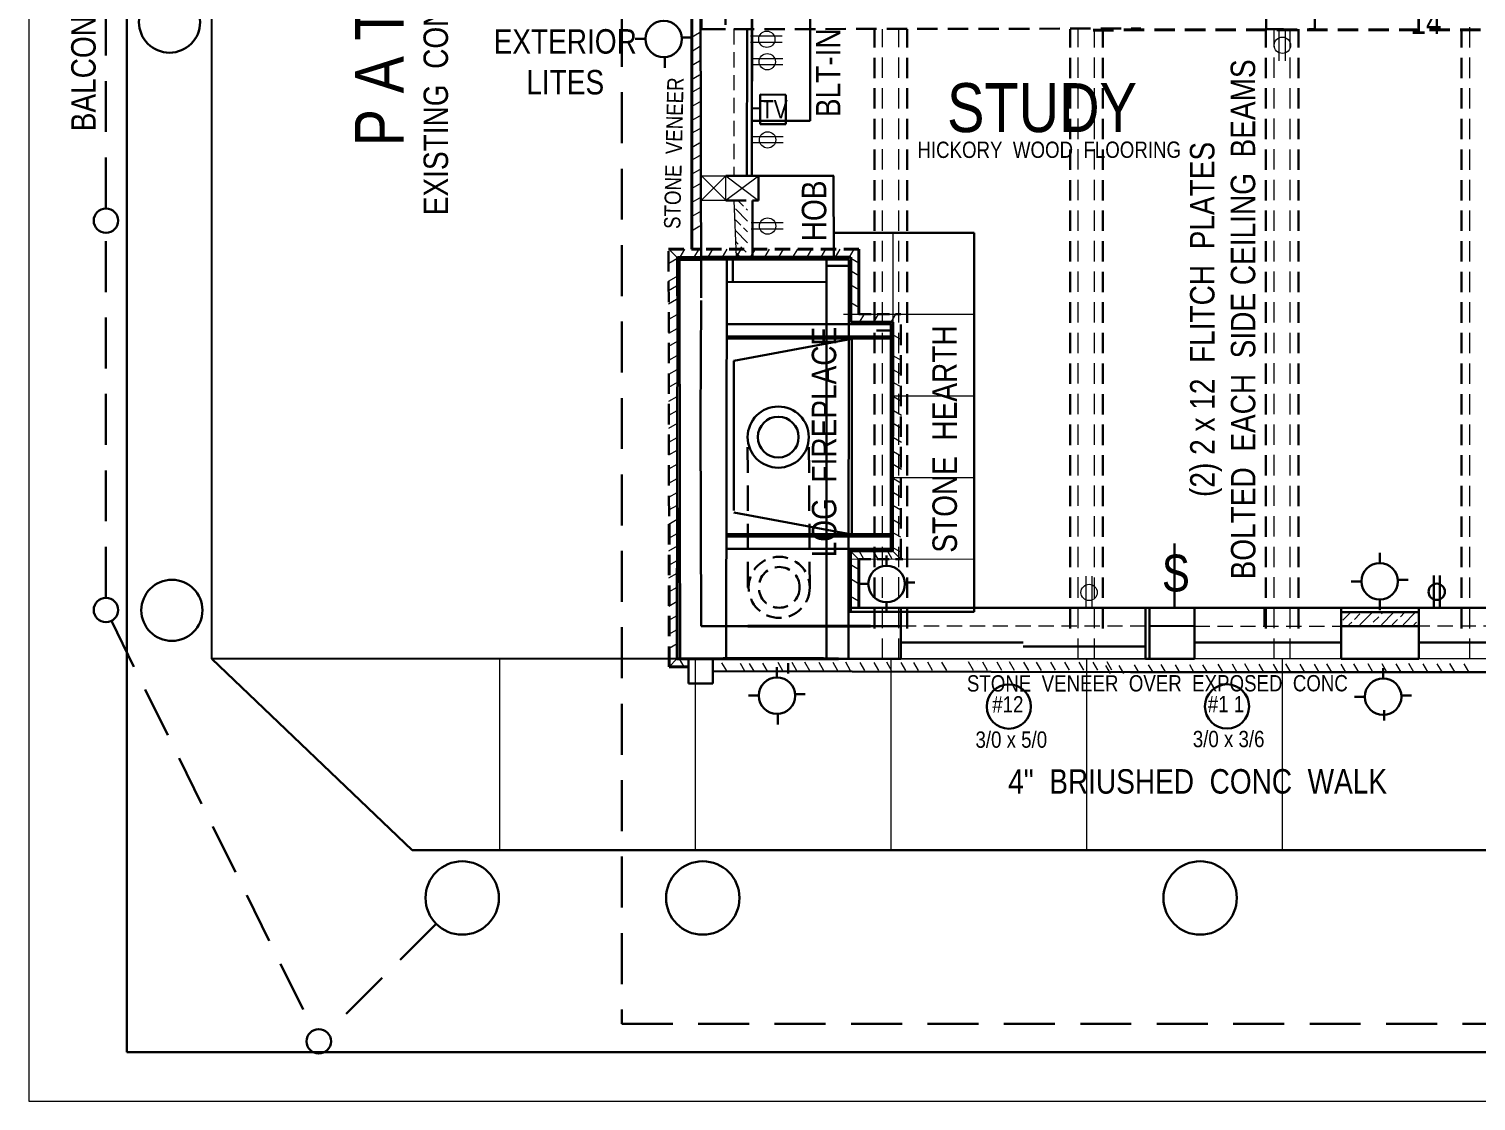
# Model space of a CAD drawing. Header units: inches. Extents: x -243 to 1332, y 357 to 1530.
# Drawn here: x -243.2 to 111.7, y 357 to 619.9 of the extents above; entities that cross this region are included whole.
import ezdxf

# ---------------------------------------------------------------- set-up
doc = ezdxf.new("R2010")
doc.units = ezdxf.units.IN
doc.header["$MEASUREMENT"] = 0
doc.linetypes.add('DASHDOT2', pattern=[0.5, 0.25, -0.125, 0, -0.125])
doc.linetypes.add('HIDDEN', pattern=[0.375, 0.25, -0.125])
for name, color, linetype, lineweight in [('BUILT-INS', 30, 'Continuous', 25), ('CONCRETE', 7, 'Continuous', 25), ('DOORS', 7, 'Continuous', 30), ('ELEC', 6, 'Continuous', 30), ('ELECTRICAL', 1, 'Continuous', 30), ('FIREPLACE', 7, 'Continuous', 30), ('FLOOR BEAMS', 7, 'Continuous', 30), ('MASONRY', 14, 'Continuous', 30), ('NEW FOOTING', 6, 'Continuous', 30), ('NEW FRAMING', 6, 'Continuous', 30), ('NEW FRAMMING', 6, 'Continuous', 30), ('ROOF', 7, 'HIDDEN', 30), ('WALL FRAMING', 7, 'Continuous', 30), ('WALLS', 7, 'Continuous', 30), ('WINDOWS', 5, 'Continuous', 30)]:
    doc.layers.add(name, color=color, linetype=linetype, lineweight=lineweight)
doc.layers.add('TEXT80', color=15, linetype='Continuous')
doc.layers.add('TITLE BLOCK', color=7, linetype='Continuous')
doc.styles.add('ARCHENT', font='technical.ttf', dxfattribs={"height": 6})

msp = doc.modelspace()

# ---------------------------------------------------------------- hatches: boundary and pattern name
at = {"layer": 'NEW FOOTING', "linetype": 'Continuous', "lineweight": 9, "ltscale": 25}
h = msp.add_hatch(dxfattribs=at)
h.set_pattern_fill('ANSI33', color=256, scale=15, angle=90, style=0)
h.set_pattern_definition([(135, (1196.2387, -4386.7756), (-2.6516504, -2.6516504), []), (135, (1196.2387, -4384.124), (-2.6516504, -2.6516504), [1.875, -0.9375])])
h.paths.add_polyline_path([(-66.92, 577.88), (-69.92, 577.88), (-69.92, 563.91), (-66.92, 563.91)])
h = msp.add_hatch(dxfattribs=at)
h.set_pattern_fill('ANSI33', color=256, scale=15, angle=180, style=0)
h.set_pattern_definition([(225, (5051.0982, 1739.9317), (2.6516504, -2.6516504), []), (225, (5048.4466, 1739.9317), (2.6516504, -2.6516504), [1.875, -0.9375])])
h.paths.add_polyline_path([(97.68, 473.77), (97.68, 476.77), (79.08, 476.77), (79.08, 473.77)])

# ---------------------------------------------------------------- linework, layer by layer
at = {"layer": 'BUILT-INS', "color": 30, "linetype": 'Continuous', "lineweight": 30, "ltscale": 20}
for p, q in [((-65.82, 657.36), (-65.81, 607.08)), ((-51.58, 657.36), (-51.58, 597.36)), ((-51.58, 597.36), (-65.66, 597.37))]:
    msp.add_line(p, q, dxfattribs=at)
at = {"layer": 'CONCRETE', "ltscale": 15}
for p, q in [((-198.32, 465.4), (-198.32, 777.9)), ((-78.32, 465.4), (-198.32, 465.4))]:
    msp.add_line(p, q, dxfattribs=at)
at = {"layer": 'CONCRETE', "color": 7, "linetype": 'Continuous', "lineweight": 30, "ltscale": 20}
msp.add_line((-198.32, 465.4), (-149.19, 418.47), dxfattribs=at)
at = {"layer": 'CONCRETE', "color": 7, "linetype": 'Continuous', "lineweight": 20, "ltscale": 20}
for p, q in [((-127.81, 465.38), (-127.81, 418.47)), ((-79.81, 465.38), (-79.81, 418.47)), ((-31.81, 465.38), (-31.81, 418.47)), ((16.19, 465.38), (16.19, 418.47)), ((64.19, 465.38), (64.19, 418.47))]:
    msp.add_line(p, q, dxfattribs=at)
at = {"layer": 'CONCRETE', "color": 7, "lineweight": 30, "ltscale": 15}
msp.add_line((256.19, 418.47), (-149.19, 418.47), dxfattribs=at)
at = {"layer": 'CONCRETE', "color": 7, "linetype": 'Continuous', "lineweight": 30, "ltscale": 25}
for centre in [(-2.84, 453.71), (50.66, 453.76)]:
    msp.add_circle(centre, 5.42, dxfattribs=at)
at = {"layer": 'ELEC', "color": 1, "lineweight": 20, "ltscale": 15}
for p, q in [((-58.43, 618.13), (-66.22, 618.13)), ((63.49, 612.12), (63.49, 619.91)), ((64.99, 612.12), (64.99, 619.91)), ((-58.43, 616.63), (-66.22, 616.63)), ((-58.33, 612.63), (-66.12, 612.63)), ((-58.33, 611.13), (-66.12, 611.13)), ((-58.23, 593.46), (-66.03, 593.46)), ((-58.23, 591.96), (-66.03, 591.96)), ((-58.23, 572.33), (-66.03, 572.33)), ((-58.23, 570.83), (-66.03, 570.83)), ((16.09, 477.9), (16.09, 485.7)), ((17.59, 477.9), (17.59, 485.7))]:
    msp.add_line(p, q, dxfattribs=at)
at = {"layer": 'ELEC', "lineweight": 20, "ltscale": 15}
msp.add_line((-64.39, 563.41), (-72.19, 563.41), dxfattribs=at)
at = {"layer": 'ELEC', "color": 1, "lineweight": 30, "ltscale": 15}
for p, q in [((101.36, 478.08), (101.36, 485.87)), ((102.86, 478.08), (102.86, 485.87))]:
    msp.add_line(p, q, dxfattribs=at)
at = {"layer": 'ELEC', "color": 1, "lineweight": 20, "ltscale": 15}
for centre in [(-62.22, 617.38), (64.24, 615.91), (-62.12, 611.88), (-62.03, 592.71), (-62.03, 571.58), (16.84, 481.7)]:
    msp.add_circle(centre, 2, dxfattribs=at)
at = {"layer": 'ELEC', "color": 1, "lineweight": 30, "ltscale": 15}
msp.add_circle((102.11, 481.87), 2, dxfattribs=at)
at = {"layer": 'ELECTRICAL', "color": 1, "linetype": 'Continuous', "ltscale": 0.75}
for p, q in [((-83.07, 617.81), (-80.56, 617.81)), ((-94.5, 617.47), (-91.99, 617.47)), ((-87.24, 612.91), (-87.24, 610.4))]:
    msp.add_line(p, q, dxfattribs=at)
at = {"layer": 'ELECTRICAL', "color": 1, "linetype": 'Continuous', "lineweight": 30, "ltscale": 0.75}
for p, q in [((37.77, 493.73), (37.77, 477.74)), ((-32.85, 490.77), (-32.85, 488.26)), ((88.12, 491.41), (88.12, 488.9)), ((-39.84, 483.79), (-37.33, 483.79)), ((-28.41, 484.13), (-25.9, 484.13)), ((81.13, 484.43), (83.64, 484.43)), ((92.56, 484.77), (95.07, 484.77)), ((-32.83, 479.24), (-32.83, 476.72)), ((88.14, 479.87), (88.14, 477.36)), ((-59.74, 463.37), (-59.74, 460.86)), ((-56.96, 461.85), (-56.97, 464.36)), ((88.96, 463.11), (88.96, 460.6)), ((-66.73, 456.39), (-64.22, 456.39)), ((-55.31, 456.73), (-52.79, 456.73)), ((81.97, 456.13), (84.48, 456.13)), ((93.39, 456.47), (95.9, 456.47)), ((-59.48, 451.83), (-59.48, 449.32)), ((89.22, 452.81), (89.22, 450.3))]:
    msp.add_line(p, q, dxfattribs=at)
at = {"layer": 'ELECTRICAL', "color": 1, "linetype": 'Continuous', "ltscale": 0.75}
msp.add_circle((-87.51, 617.47), 4.48, dxfattribs=at)
at = {"layer": 'ELECTRICAL', "color": 1, "linetype": 'Continuous', "lineweight": 30, "ltscale": 0.75}
for centre in [(-32.85, 483.79), (88.12, 484.43), (-59.74, 456.39), (88.96, 456.13)]:
    msp.add_circle(centre, 4.48, dxfattribs=at)
at = {"layer": 'FIREPLACE', "linetype": 'Continuous', "ltscale": 25}
for p, q in [((-70.35, 538.54), (-41.35, 543.91)), ((-41.35, 543.91), (-41.34, 495.91)), ((-70.35, 538.54), (-70.33, 501.78)), ((-70.34, 501.28), (-41.34, 495.91))]:
    msp.add_line(p, q, dxfattribs=at)
at = {"layer": 'FIREPLACE', "linetype": 'HIDDEN', "ltscale": 25}
msp.add_line((-51.68, 482.95), (-51.93, 519.81), dxfattribs=at)
at = {"layer": 'FIREPLACE', "linetype": 'Continuous', "ltscale": 15}
for radius in [7.5, 5]:
    msp.add_circle((-59.42, 519.81), radius, dxfattribs=at)
at = {"layer": 'FIREPLACE', "linetype": 'HIDDEN', "ltscale": 15}
for radius in [7.5, 5]:
    msp.add_circle((-59.18, 482.95), radius, dxfattribs=at)
at = {"layer": 'FLOOR BEAMS', "color": 7, "linetype": 'HIDDEN', "lineweight": 20, "ltscale": 20}
for p, q in [((110.19, 465.38), (110.21, 777.4)), ((-33.81, 465.42), (-33.81, 619.9)), ((-29.81, 465.42), (-29.81, 619.9)), ((14.19, 465.42), (14.19, 619.9)), ((18.19, 465.41), (18.19, 619.9)), ((62.19, 465.42), (62.19, 619.87)), ((66.19, 465.39), (66.19, 619.88))]:
    msp.add_line(p, q, dxfattribs=at)
at = {"layer": 'FLOOR BEAMS', "color": 6, "linetype": 'HIDDEN', "lineweight": 30, "ltscale": 20}
for p, q in [((60.28, 619.9), (60.19, 769.46)), ((-35.81, 472.87), (-35.81, 619.87)), ((-27.81, 472.87), (-27.81, 619.87)), ((12.19, 472.87), (12.19, 619.87)), ((20.19, 472.87), (20.19, 619.87)), ((60.19, 472.87), (60.19, 619.87)), ((68.19, 472.87), (68.19, 619.87)), ((108.19, 472.87), (108.19, 619.87)), ((-64.26, 583.88), (-64.26, 577.88))]:
    msp.add_line(p, q, dxfattribs=at)
at = {"layer": 'FLOOR BEAMS', "color": 7, "linetype": 'HIDDEN', "lineweight": 30, "ltscale": 20}
msp.add_line((-72.32, 625.9), (-72.32, 619.9), dxfattribs=at)
at = {"layer": 'FLOOR BEAMS', "color": 6, "linetype": 'HIDDEN', "lineweight": 40, "ltscale": 20}
msp.add_line((17.85, 619.66), (393.68, 619.9), dxfattribs=at)
at = {"layer": 'FLOOR BEAMS', "ltscale": 20}
for p, q in [((59.99, 619.9), (64.49, 619.9)), ((70.69, 619.9), (72.19, 619.9))]:
    msp.add_line(p, q, dxfattribs=at)
at = {"layer": 'FLOOR BEAMS', "color": 6, "linetype": 'Continuous', "lineweight": 5, "ltscale": 20}
for p, q in [((-72.27, 577.91), (-64.27, 583.91)), ((-72.26, 583.91), (-64.26, 577.88))]:
    msp.add_line(p, q, dxfattribs=at)
at = {"layer": 'MASONRY', "color": 1, "linetype": 'Continuous', "lineweight": 40, "ltscale": 20}
msp.add_line((-80.62, 565.89), (-80.62, 673.87), dxfattribs=at)
at = {"layer": 'MASONRY', "color": 1, "linetype": 'Continuous', "lineweight": 9, "ltscale": 20}
for p, q in [((-80.72, 617.88), (-78.7, 619.05)), ((-80.7, 614.43), (-78.7, 615.59)), ((-80.7, 610.97), (-78.7, 612.12)), ((-80.7, 607.5), (-78.7, 608.66)), ((-80.71, 604.37), (-78.61, 605.58)), ((-80.69, 600.92), (-78.69, 602.07)), ((-80.69, 597.45), (-78.69, 598.61)), ((-80.7, 594.32), (-78.61, 595.53)), ((-80.7, 590.86), (-78.7, 592.01)), ((-80.71, 587.73), (-78.69, 588.89)), ((-80.69, 584.28), (-78.69, 585.43)), ((-80.69, 580.81), (-78.69, 581.97)), ((-80.69, 577.35), (-78.69, 578.5)), ((-80.69, 573.88), (-78.69, 575.04)), ((-80.66, 570.44), (-78.66, 571.59)), ((-86.28, 565.92), (-84.28, 563.92)), ((-82.39, 565.93), (-83.55, 563.93)), ((-78.93, 565.93), (-80.09, 563.93)), ((-75.52, 565.91), (-76.67, 563.91)), ((-72.05, 565.91), (-73.21, 563.91)), ((-68.59, 565.91), (-69.74, 563.91)), ((-65.12, 565.91), (-66.28, 563.91)), ((-61.66, 565.91), (-62.81, 563.91)), ((-58.19, 565.91), (-59.35, 563.91)), ((-54.73, 565.91), (-55.89, 563.91)), ((-51.27, 565.91), (-52.42, 563.91)), ((-47.8, 565.91), (-48.96, 563.91)), ((-44.34, 565.91), (-45.49, 563.91)), ((-40.87, 565.91), (-42.03, 563.91)), ((-86.27, 562.5), (-84.27, 563.65)), ((-39.63, 562.48), (-41.63, 563.64)), ((-86.34, 558.02), (-84.42, 559.13)), ((-39.63, 559.36), (-41.72, 560.57)), ((-86.34, 555.78), (-84.41, 556.89)), ((-39.63, 555.9), (-41.63, 557.05)), ((-86.37, 552.49), (-84.37, 553.64)), ((-39.63, 551.61), (-41.63, 552.76)), ((-86.24, 548.74), (-84.24, 549.89)), ((-38.38, 549.98), (-39.53, 547.98)), ((-34.91, 549.98), (-36.07, 547.98)), ((-30.63, 549.98), (-31.78, 547.98)), ((-86.25, 542.14), (-84.16, 543.35)), ((-86.24, 545.27), (-84.24, 546.43)), ((-29.19, 543.68), (-31.28, 544.89)), ((-86.24, 538.69), (-84.24, 539.84)), ((-29.19, 538.61), (-31.19, 539.77)), ((-86.24, 535.22), (-84.24, 536.38)), ((-29.19, 535.15), (-31.19, 536.3)), ((-86.25, 532.09), (-84.16, 533.3)), ((-29.18, 532.02), (-31.27, 533.22)), ((-86.23, 528.64), (-84.23, 529.79)), ((-29.18, 528.55), (-31.18, 529.71)), ((-86.23, 525.17), (-84.23, 526.33)), ((-29.18, 525.09), (-31.18, 526.24)), ((-86.24, 522.04), (-84.15, 523.25)), ((-29.17, 521.96), (-31.26, 523.16)), ((-86.24, 518.58), (-84.24, 519.73)), ((-29.17, 518.49), (-31.17, 519.65)), ((-86.25, 515.45), (-84.23, 516.61)), ((-29.17, 515.03), (-31.17, 516.18)), ((-86.23, 512), (-84.23, 513.15)), ((-29.16, 511.9), (-31.25, 513.1)), ((-86.23, 508.53), (-84.23, 509.69)), ((-29.16, 508.43), (-31.16, 509.59)), ((-86.23, 505.07), (-84.23, 506.22)), ((-29.16, 504.97), (-31.16, 506.12)), ((-86.24, 501.94), (-84.15, 503.15)), ((-29.35, 501.85), (-31.35, 503)), ((-86.22, 498.48), (-84.22, 499.64)), ((-29.35, 498.39), (-31.35, 499.54)), ((-86.22, 495.02), (-84.22, 496.17)), ((-29.38, 495.28), (-31.38, 496.43)), ((-86.23, 491.89), (-84.14, 493.1)), ((-39.7, 489.86), (-41.7, 491.87)), ((-38.41, 489.9), (-39.56, 491.9)), ((-34.94, 489.9), (-36.1, 491.9)), ((-31.48, 489.9), (-32.63, 491.9)), ((-29.36, 491.55), (-31.37, 492.71)), ((-29.36, 489.89), (-31.37, 491.89)), ((-86.24, 485.29), (-84.22, 486.46)), ((-86.23, 488.42), (-84.23, 489.58)), ((-39.7, 487.32), (-41.79, 488.53)), ((-86.22, 481.85), (-84.22, 483)), ((-39.7, 483.85), (-41.7, 485.01)), ((-86.22, 478.38), (-84.22, 479.54)), ((-39.7, 479.57), (-41.7, 480.72)), ((-86.22, 474.92), (-84.22, 476.07)), ((-86.22, 471.45), (-84.22, 472.6)), ((-86.19, 468.01), (-84.19, 469.16)), ((-86.15, 463.42), (-84.27, 465.46)), ((-83.72, 465.45), (-82.56, 463.44)), ((-72.06, 462.44), (-73.22, 464.44)), ((-67.58, 462.38), (-68.7, 464.3)), ((-65.34, 462.38), (-66.46, 464.31)), ((-62.05, 462.36), (-63.21, 464.35)), ((-58.3, 462.5), (-59.46, 464.49)), ((-54.84, 462.5), (-56, 464.5)), ((-51.71, 462.5), (-52.92, 464.59)), ((-48.25, 462.52), (-49.41, 464.51)), ((-44.79, 462.52), (-45.95, 464.52)), ((-41.66, 462.52), (-42.87, 464.61)), ((-38.2, 462.54), (-39.36, 464.54)), ((-34.74, 462.54), (-35.9, 464.54)), ((-31.61, 462.54), (-32.82, 464.63)), ((-28.14, 462.54), (-29.3, 464.54)), ((-25.01, 462.54), (-26.18, 464.56)), ((-21.56, 462.57), (-22.72, 464.57)), ((-18.1, 462.58), (-19.26, 464.57)), ((-11.5, 462.57), (-12.71, 464.66)), ((-8.05, 462.6), (-9.21, 464.59)), ((-4.58, 462.6), (-5.74, 464.6)), ((-1.45, 462.6), (-2.66, 464.69)), ((2.01, 462.6), (0.85, 464.6)), ((5.14, 462.6), (3.97, 464.62)), ((8.59, 462.63), (7.43, 464.63)), ((12.05, 462.63), (10.9, 464.63)), ((15.52, 462.64), (14.36, 464.64)), ((18.99, 462.64), (17.83, 464.64)), ((22.08, 461.85), (20.96, 463.78)), ((22.43, 462.68), (21.27, 464.68)), ((25.37, 461.82), (24.22, 463.82)), ((29.12, 461.97), (27.96, 463.96)), ((32.59, 461.97), (31.43, 463.97)), ((35.72, 461.97), (34.51, 464.06)), ((39.17, 461.99), (38.02, 463.98)), ((42.64, 461.99), (41.52, 463.92)), ((45.93, 461.96), (44.77, 463.96)), ((49.68, 462.1), (48.52, 464.1)), ((53.14, 462.11), (51.99, 464.11)), ((56.27, 462.1), (55.06, 464.19)), ((59.73, 462.12), (58.57, 464.12)), ((63.19, 462.13), (62.04, 464.13)), ((66.33, 462.12), (65.11, 464.21)), ((69.78, 462.14), (68.62, 464.14)), ((73.24, 462.15), (72.09, 464.15)), ((76.38, 462.14), (75.16, 464.23)), ((79.84, 462.15), (78.68, 464.15)), ((82.97, 462.14), (81.8, 464.17)), ((86.42, 462.18), (85.26, 464.17)), ((89.88, 462.18), (88.73, 464.18)), ((93.35, 462.19), (92.19, 464.19)), ((96.48, 462.18), (95.27, 464.27)), ((99.93, 462.2), (98.78, 464.2)), ((103.4, 462.21), (102.24, 464.21)), ((106.53, 462.2), (105.32, 464.29)), ((109.99, 462.21), (108.84, 464.21))]:
    msp.add_line(p, q, dxfattribs=at)
at = {"layer": 'MASONRY', "color": 7, "linetype": 'Continuous', "lineweight": 30, "ltscale": 15}
for p, q in [((-45.77, 583.88), (-64.31, 583.88)), ((-64.23, 577.88), (-65.77, 577.88)), ((-11.32, 569.94), (-45.71, 569.91)), ((-11.32, 476.93), (-42.19, 476.93))]:
    msp.add_line(p, q, dxfattribs=at)
at = {"layer": 'MASONRY', "color": 7, "linetype": 'Continuous', "lineweight": 30, "ltscale": 20}
for p, q in [((-64.26, 583.92), (-64.23, 577.88)), ((-45.85, 583.9), (-45.75, 563.9)), ((-65.77, 577.88), (-65.75, 563.91)), ((-11.32, 569.94), (-11.32, 476.93))]:
    msp.add_line(p, q, dxfattribs=at)
at = {"layer": 'MASONRY', "color": 1, "linetype": 'HIDDEN', "lineweight": 40, "ltscale": 15}
for p, q in [((-86.31, 565.88), (-78.32, 565.89)), ((-39.62, 565.91), (-78.29, 565.91))]:
    msp.add_line(p, q, dxfattribs=at)
at = {"layer": 'MASONRY', "color": 1, "linetype": 'HIDDEN', "lineweight": 30, "ltscale": 20}
for p, q in [((-86.21, 500.44), (-86.31, 565.88)), ((-29.36, 489.89), (-29.33, 549.98))]:
    msp.add_line(p, q, dxfattribs=at)
at = {"layer": 'MASONRY', "color": 6, "linetype": 'Continuous', "lineweight": 9, "ltscale": 20}
for p, q in [((-86.28, 565.92), (-84.28, 563.92)), ((-40.87, 565.91), (-41.65, 564.57)), ((-86.23, 548.75), (-84.23, 549.9))]:
    msp.add_line(p, q, dxfattribs=at)
at = {"layer": 'MASONRY', "color": 1, "linetype": 'Continuous', "lineweight": 40, "ltscale": 15}
for p, q in [((-39.62, 565.91), (-39.62, 549.98)), ((-39.69, 489.86), (-39.69, 477.94))]:
    msp.add_line(p, q, dxfattribs=at)
at = {"layer": 'MASONRY', "color": 1, "linetype": 'HIDDEN', "lineweight": 30, "ltscale": 12}
for p, q in [((-39.62, 549.98), (-29.33, 549.98)), ((-39.69, 489.86), (-28.88, 489.85))]:
    msp.add_line(p, q, dxfattribs=at)
at = {"layer": 'MASONRY', "color": 6, "linetype": 'Continuous', "lineweight": 40, "ltscale": 15}
msp.add_line((-83.53, 465.49), (-83.65, 502.46), dxfattribs=at)
at = {"layer": 'MASONRY', "color": 1, "linetype": 'HIDDEN', "lineweight": 40, "ltscale": 20}
for p, q in [((-86.15, 463.45), (-86.18, 500.38)), ((-86.18, 463.45), (-81.45, 463.46))]:
    msp.add_line(p, q, dxfattribs=at)
at = {"layer": 'MASONRY', "color": 1, "linetype": 'Continuous', "lineweight": 30, "ltscale": 20}
msp.add_line((26.98, 462.15), (-75.45, 462.4), dxfattribs=at)
at = {"layer": 'MASONRY', "color": 1, "linetype": 'Continuous', "ltscale": 20}
msp.add_line((176.58, 462.18), (26.98, 462.15), dxfattribs=at)
at = {"layer": 'NEW FOOTING', "color": 7, "linetype": 'Continuous', "lineweight": 40, "ltscale": 15}
for p, q in [((-41.62, 563.91), (-78.3, 563.91)), ((-31.28, 547.98), (-41.62, 547.98)), ((-31.36, 495.9), (-72.11, 495.94))]:
    msp.add_line(p, q, dxfattribs=at)
at = {"layer": 'NEW FOOTING', "color": 7, "linetype": 'Continuous', "lineweight": 40, "ltscale": 25}
for p, q in [((-41.62, 563.91), (-41.62, 547.98)), ((-41.7, 491.9), (-41.69, 476.93))]:
    msp.add_line(p, q, dxfattribs=at)
at = {"layer": 'NEW FOOTING', "ltscale": 15}
for p, q in [((-31.81, 492.39), (-31.78, 547.48)), ((-29.38, 465.4), (-29.38, 471.4)), ((31.62, 465.4), (31.62, 471.4))]:
    msp.add_line(p, q, dxfattribs=at)
at = {"layer": 'NEW FOOTING', "ltscale": 25}
for p, q in [((-29.38, 471.4), (-29.37, 475.81)), ((31.62, 471.4), (31.63, 475.69))]:
    msp.add_line(p, q, dxfattribs=at)
at = {"layer": 'NEW FOOTING', "linetype": 'Continuous', "lineweight": 40, "ltscale": 15}
for p, q in [((-36.8, 473.45), (-66.85, 473.45)), ((-44.63, 465.45), (-78.17, 465.45)), ((-48.33, 465.47), (-72.91, 465.47))]:
    msp.add_line(p, q, dxfattribs=at)
at = {"layer": 'NEW FRAMING', "color": 6, "linetype": 'Continuous', "lineweight": 9, "ltscale": 25}
msp.add_line((-31.34, 569.94), (-31.3, 547.92), dxfattribs=at)
at = {"layer": 'NEW FRAMING', "color": 7, "linetype": 'Continuous', "lineweight": 40, "ltscale": 25}
msp.add_line((-84.14, 563.92), (-84.17, 554.45), dxfattribs=at)
at = {"layer": 'NEW FRAMING', "linetype": 'Continuous', "lineweight": 40, "ltscale": 15}
for p, q in [((-83.77, 563.34), (-78.3, 563.35)), ((-83.66, 465.45), (-78.1, 465.46))]:
    msp.add_line(p, q, dxfattribs=at)
at = {"layer": 'NEW FRAMING', "ltscale": 15}
msp.add_line((-83.59, 502.44), (-83.62, 563.31), dxfattribs=at)
at = {"layer": 'NEW FRAMING', "color": 7, "linetype": 'Continuous', "lineweight": 9, "ltscale": 25}
for p, q in [((-43.41, 549.93), (-11.32, 549.94)), ((-31.32, 529.94), (-11.32, 529.94)), ((-31.32, 509.94), (-11.32, 509.94)), ((-42.18, 489.83), (-11.32, 489.94))]:
    msp.add_line(p, q, dxfattribs=at)
at = {"layer": 'NEW FRAMING', "color": 7, "linetype": 'Continuous', "lineweight": 40, "ltscale": 15}
msp.add_line((-84.27, 465.46), (-78.18, 465.46), dxfattribs=at)
at = {"layer": 'NEW FRAMMING', "color": 6, "linetype": 'Continuous', "lineweight": 9, "ltscale": 20}
for p, q in [((-78.27, 583.91), (-72.27, 583.91)), ((-78.27, 577.91), (-72.27, 577.91))]:
    msp.add_line(p, q, dxfattribs=at)
at = {"layer": 'NEW FRAMMING', "ltscale": 15}
for p, q in [((-42.14, 563.33), (-78.15, 563.41)), ((-72.07, 563.39), (-72.19, 465.45)), ((-70.57, 563.41), (-70.57, 557.9)), ((-42.14, 561.8), (-47.59, 561.8)), ((-47.58, 557.84), (-72.08, 557.9)), ((-31.78, 547.48), (-72.09, 547.48)), ((-42.15, 547.48), (-47.63, 547.49)), ((-31.78, 544.48), (-72.08, 544.48)), ((-31.78, 544.48), (-72.08, 544.48)), ((-35.28, 545.98), (-31.78, 545.98)), ((-31.8, 495.39), (-72.16, 495.43)), ((-31.81, 492.39), (-72.16, 492.43)), ((-42.18, 492.41), (-47.66, 492.41)), ((-42.19, 473.45), (-42.19, 476.96)), ((-42.19, 465.4), (-47.69, 465.41))]:
    msp.add_line(p, q, dxfattribs=at)
at = {"layer": 'NEW FRAMMING', "ltscale": 25}
for p, q in [((-47.61, 465.41), (-47.58, 563.34)), ((-42.19, 465.4), (-42.14, 563.33))]:
    msp.add_line(p, q, dxfattribs=at)
at = {"layer": 'NEW FRAMMING', "color": 7, "linetype": 'Continuous', "lineweight": 40, "ltscale": 20}
for p in [(-31.28, 547.98), (-42.18, 491.9)]:
    msp.add_line(p, (-31.37, 491.89), dxfattribs=at)
at = {"layer": 'NEW FRAMMING', "color": 7, "ltscale": 15}
msp.add_line((-31.78, 543.98), (-72.09, 543.98), dxfattribs=at)
at = {"layer": 'NEW FRAMMING', "color": 7, "linetype": 'HIDDEN', "ltscale": 25}
msp.add_line((-66.85, 482.94), (-66.93, 519.82), dxfattribs=at)
at = {"layer": 'ROOF', "linetype": 'HIDDEN', "ltscale": 50}
for p, q in [((-97.81, 866.9), (-97.81, 375.9)), ((-97.81, 375.9), (425.68, 375.9))]:
    msp.add_line(p, q, dxfattribs=at)
at = {"layer": 'TITLE BLOCK', "color": 7, "linetype": 'Continuous', "lineweight": 0, "ltscale": 0.5}
for p, q in [((-243.22, 884.95), (-243.22, 356.95)), ((-243.22, 356.95), (572.77, 356.95))]:
    msp.add_line(p, q, dxfattribs=at)
at = {"layer": 'TITLE BLOCK', "color": 7, "linetype": 'Continuous', "lineweight": 30, "ltscale": 0.5}
for p, q in [((-219.22, 872.95), (-219.22, 368.95)), ((-219.22, 368.95), (560.77, 368.95))]:
    msp.add_line(p, q, dxfattribs=at)
at = {"layer": 'WALL FRAMING', "color": 7, "ltscale": 15}
for p, q in [((-65.87, 619.87), (-65.8, 673.72)), ((-78.28, 619.9), (-78.28, 625.86)), ((-29.32, 465.4), (-29.32, 473.4)), ((30.68, 465.4), (30.68, 473.4)), ((42.68, 465.4), (42.68, 473.4))]:
    msp.add_line(p, q, dxfattribs=at)
at = {"layer": 'WALL FRAMING', "linetype": 'HIDDEN', "ltscale": 50}
for p, q in [((-224.34, 575.9), (-224.35, 666.9)), ((-224.32, 480.4), (-224.33, 569.9)), ((-222.99, 474.71), (-173.44, 374.29)), ((-143.31, 400.41), (-169.99, 373.72))]:
    msp.add_line(p, q, dxfattribs=at)
at = {"layer": 'WALL FRAMING', "ltscale": 15}
for p, q in [((72.19, 625.9), (72.19, 619.9)), ((-78.46, 524.24), (-78.31, 553.29)), ((-78.35, 473.4), (-78.46, 524.24)), ((-29.32, 473.4), (-78.35, 473.4)), ((42.68, 473.4), (31.62, 473.54)), ((78.68, 465.4), (78.68, 473.4)), ((97.68, 473.4), (78.68, 473.4)), ((97.68, 465.4), (97.68, 473.4)), ((-81.45, 459.4), (-81.45, 465.4)), ((-75.45, 465.4), (-81.45, 465.4)), ((-81.45, 459.4), (-81.45, 465.4)), ((-44.17, 465.45), (-78.17, 465.4)), ((-45.19, 465.4), (-78.17, 465.4)), ((-75.45, 459.4), (-75.45, 465.4)), ((42.68, 465.4), (30.68, 465.44)), ((97.68, 465.41), (78.68, 465.45)), ((-75.45, 459.4), (-81.45, 459.4))]:
    msp.add_line(p, q, dxfattribs=at)
at = {"layer": 'WALL FRAMING', "color": 6, "linetype": 'HIDDEN', "lineweight": 30, "ltscale": 20}
msp.add_line((-70.32, 619.87), (29.53, 620.03), dxfattribs=at)
at = {"layer": 'WALL FRAMING', "color": 6, "ltscale": 15}
for p, q in [((-67.09, 583.89), (-67.01, 619.87)), ((-65.9, 583.89), (-65.87, 619.87)), ((-72.27, 583.9), (-64.26, 583.88)), ((176.68, 477.9), (-42.19, 477.94)), ((-29.81, 476.95), (-42.19, 476.96)), ((-29.38, 465.4), (-29.38, 477.9)), ((31.62, 473.4), (31.62, 477.9)), ((78.68, 473.4), (78.68, 477.92)), ((97.68, 476.9), (78.75, 476.9)), ((97.68, 473.4), (97.68, 477.92)), ((31.62, 465.4), (31.62, 473.4))]:
    msp.add_line(p, q, dxfattribs=at)
at = {"layer": 'WALL FRAMING', "color": 1, "linetype": 'Continuous', "lineweight": 30, "ltscale": 150}
for p, q in [((-63.84, 596.54), (-63.84, 603.81)), ((-63.84, 603.81), (-57.53, 603.77)), ((-57.53, 603.77), (-57.53, 596.54)), ((-65.8, 600.5), (-63.78, 600.43)), ((-57.53, 596.54), (-63.84, 596.54))]:
    msp.add_line(p, q, dxfattribs=at)
at = {"layer": 'WALL FRAMING', "color": 6, "linetype": 'Continuous', "lineweight": 9, "ltscale": 20}
for p, q in [((-78.27, 583.91), (-72.27, 577.91)), ((-78.27, 577.91), (-72.27, 583.91))]:
    msp.add_line(p, q, dxfattribs=at)
at = {"layer": 'WALL FRAMING', "color": 6, "linetype": 'Continuous', "lineweight": 9, "ltscale": 15}
msp.add_line((-72.27, 577.91), (-72.27, 583.91), dxfattribs=at)
at = {"layer": 'WALL FRAMING', "color": 6, "linetype": 'DASHDOT2', "lineweight": 30, "ltscale": 20}
msp.add_line((-72.26, 577.88), (-64.26, 577.88), dxfattribs=at)
at = {"layer": 'WALL FRAMING', "color": 6, "ltscale": 20}
for p, q in [((-29.32, 473.4), (-29.32, 477.86)), ((30.68, 473.4), (30.68, 477.86)), ((42.68, 473.4), (42.68, 477.86)), ((59.83, 473.42), (59.83, 477.9)), ((97.68, 473.4), (97.68, 473.4)), ((109.68, 473.4), (109.68, 473.4))]:
    msp.add_line(p, q, dxfattribs=at)
at = {"layer": 'WALL FRAMING', "linetype": 'HIDDEN', "lineweight": 9, "ltscale": 15}
for p, q in [((30.68, 473.4), (-29.32, 473.4)), ((156.68, 473.4), (97.68, 473.4))]:
    msp.add_line(p, q, dxfattribs=at)
at = {"layer": 'WALL FRAMING', "color": 7, "linetype": 'HIDDEN', "lineweight": 9, "ltscale": 15}
msp.add_line((42.68, 473.4), (78.68, 473.4), dxfattribs=at)
at = {"layer": 'WALL FRAMING', "lineweight": 30, "ltscale": 15}
msp.add_line((-29.32, 465.4), (-75.45, 465.4), dxfattribs=at)
at = {"layer": 'WALL FRAMING', "color": 6, "linetype": 'Continuous', "lineweight": 30, "ltscale": 25}
msp.add_line((-33.38, 465.4), (-30.38, 465.4), dxfattribs=at)
at = {"layer": 'WALL FRAMING', "lineweight": 9, "ltscale": 15}
for p, q in [((30.68, 465.45), (-29.32, 465.45)), ((78.68, 465.45), (42.68, 465.4)), ((157.68, 465.4), (97.68, 465.41))]:
    msp.add_line(p, q, dxfattribs=at)
at = {"layer": 'WALL FRAMING', "color": 1, "ltscale": 15}
for centre, radius in [((-208.73, 621.6), 7.5), ((-208.15, 477.32), 7.5), ((-136.94, 406.77), 9), ((-77.94, 406.77), 9), ((44.06, 406.77), 9)]:
    msp.add_circle(centre, radius, dxfattribs=at)
at = {"layer": 'WALL FRAMING', "ltscale": 15}
for centre in [(-224.32, 572.9), (-224.32, 477.4), (-172.12, 371.6)]:
    msp.add_circle(centre, 3, dxfattribs=at)
at = {"layer": 'WALLS', "lineweight": 30, "ltscale": 15}
msp.add_line((-78.62, 673.86), (-78.32, 553.95), dxfattribs=at)
at = {"layer": 'WALLS', "color": 7, "ltscale": 15}
msp.add_line((-78.32, 619.9), (-72.32, 619.9), dxfattribs=at)
at = {"layer": 'WALLS', "linetype": 'HIDDEN', "lineweight": 20, "ltscale": 15}
msp.add_line((-70.32, 619.87), (-70.32, 583.89), dxfattribs=at)
at = {"layer": 'WALLS', "lineweight": 9, "ltscale": 15}
msp.add_line((-70.32, 577.88), (-69.74, 563.91), dxfattribs=at)
at = {"layer": 'WALLS', "ltscale": 15}
msp.add_line((-78.28, 563.92), (-84.15, 563.92), dxfattribs=at)
at = {"layer": 'WALLS', "linetype": 'Continuous', "lineweight": 30, "ltscale": 25}
msp.add_line((-84.17, 554.45), (-84.27, 465.46), dxfattribs=at)
at = {"layer": 'WALLS', "color": 6, "lineweight": 20, "ltscale": 15}
msp.add_line((-30.38, 465.4), (32.62, 465.4), dxfattribs=at)
at = {"layer": 'WALLS', "linetype": 'Continuous', "lineweight": 9, "ltscale": 20}
msp.add_line((-10.6, 464.95), (-10.6, 464.95), dxfattribs=at)
msp.add_line((-10.6, 464.95), (-10.6, 464.95), dxfattribs=at)
at = {"layer": 'WINDOWS', "color": 5, "ltscale": 15}
for p, q in [((-29.32, 469.45), (0.62, 469.45)), ((42.68, 469.4), (78.68, 469.4)), ((97.68, 469.4), (127.62, 469.4)), ((0.62, 468.45), (30.68, 468.45))]:
    msp.add_line(p, q, dxfattribs=at)

# ---------------------------------------------------------------- texts
at = {"layer": 'DOORS', "color": 7, "linetype": 'Continuous', "lineweight": 20, "char_height": 4, "width": 360.0625, "attachment_point": 5, "style": 'ARCHENT'}
for s, insert, rotation in [('\\A1;{\\C1;STONE  VENEER}\\P ', (-81.68, 589.38), 88.6955), ('\\A1;HICKORY  WOOD  FLOORING\\P ', (7.05, 586.93), 0.0328), ('\\A1;{\\C1;STONE  VENEER  OVER  EXPOSED  CONC}\\P ', (33.58, 456.06), 0.0328), ('#12', (-3.1, 454.26), 0.0328), ('#1 1', (50.4, 454.32), 0.0328), ('\\A1;{\\C7;3/0 x 5/0}', (-2.25, 445.59), 0.0328), ('\\A1;{\\C7;3/0 x 3/6}', (51.06, 445.73), 0.0328), ('\\A1;{\\H1.5x;4"  BRIUSHED  CONC  WALK}\\P ', (43.45, 431.32), 0.0328)]:
    msp.add_mtext(s, dxfattribs=dict(at, insert=insert, rotation=rotation))
at = {"layer": 'ELECTRICAL', "color": 1, "linetype": 'Continuous', "lineweight": 30, "ltscale": 0.75, "insert": (34.68, 490.97), "char_height": 9, "width": 7.375, "attachment_point": 1, "style": 'ARCHENT'}
msp.add_mtext('S', dxfattribs=at)
at = {"layer": 'TEXT80', "color": 9, "insert": (-143.39, 622.16), "char_height": 6, "width": 360.0625, "attachment_point": 5, "rotation": 90.0328, "style": 'ARCHENT'}
msp.add_mtext('\\A1;{\\C7;EXISTING  CONCRETE  SLAB}', dxfattribs=at)
at = {"layer": 'TEXT80', "color": 3, "insert": (-229.82, 625), "char_height": 6, "width": 360.0625, "attachment_point": 5, "rotation": 90.0328, "style": 'ARCHENT'}
msp.add_mtext('{\\C7;BALCONY  ABOVE}', dxfattribs=at)
at = {"layer": 'TEXT80', "color": 30, "insert": (-47.14, 626.94), "char_height": 6, "width": 360.0625, "attachment_point": 5, "rotation": 90.0328, "style": 'ARCHENT'}
msp.add_mtext('\\A1;BLT-IN  SHELVES', dxfattribs=at)
at = {"layer": 'TEXT80', "width": 360.0625, "attachment_point": 5, "style": 'ARCHENT'}
for s, insert, char_height, rotation in [('{\\C7;P A T I  0}', (-157.19, 619.77), 12, 90.0328), ('{\\C7;14}', (99.48, 621.71), 6, 0.0328)]:
    msp.add_mtext(s, dxfattribs=dict(at, insert=insert, char_height=char_height, rotation=rotation))
at = {"layer": 'TEXT80', "color": 1, "char_height": 6, "width": 360.0625, "attachment_point": 5, "style": 'ARCHENT'}
for s, insert, rotation in [('EXTERIOR\\PLITES', (-111.67, 611.82), 0.0328), ('{\\H0.75x;TV}', (-60.38, 600.21), 359.9672)]:
    msp.add_mtext(s, dxfattribs=dict(at, insert=insert, rotation=rotation))
at = {"layer": 'TEXT80', "color": 6, "insert": (49.64, 548.68), "char_height": 6, "width": 360.0625, "attachment_point": 5, "rotation": 90.0328, "style": 'ARCHENT'}
msp.add_mtext('\\A1;(2) 2 x 12  FLITCH  PLATES  \\PBOLTED  EACH  SIDE CEILING  BEAMS  ', dxfattribs=at)
at = {"layer": 'TEXT80', "insert": (5.28, 600.54), "char_height": 12, "width": 360.0625, "attachment_point": 5, "style": 'ARCHENT'}
msp.add_mtext('{\\C7;STUDY}', dxfattribs=at)
at = {"layer": 'TEXT80', "color": 7, "char_height": 6, "width": 360.0625, "attachment_point": 5, "rotation": 90.0328, "style": 'ARCHENT'}
for s, insert in [('HOB', (-50.59, 575.29)), ('LOG  FIREPLACE', (-48.14, 518.59)), ('STONE  HEARTH', (-18.56, 519.34))]:
    msp.add_mtext(s, dxfattribs=dict(at, insert=insert))

doc.saveas('drawing.dxf')
